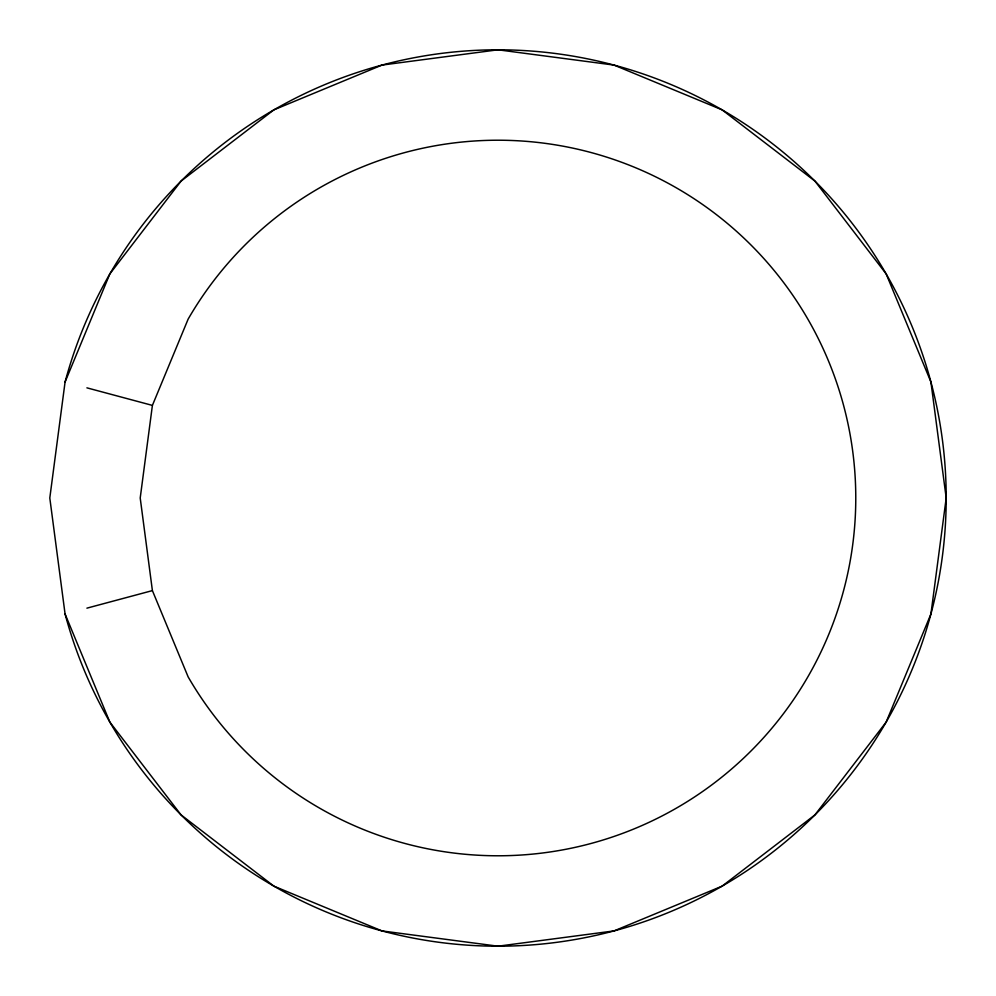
<?xml version="1.0" encoding="UTF-8"?>
<svg xmlns="http://www.w3.org/2000/svg" width="996" height="996" viewBox="0 0 996 996"><rect width="100%" height="100%" fill="white"/><g stroke="black" fill="none" stroke-linecap="round" stroke-linejoin="round"><path stroke-width="1.49" d="M65.076 382.003L49.8 498L65.076 613.997L109.846 722.1L181.073 814.927L273.9 886.154L382.003 930.924L498 946.2L613.997 930.924L722.1 886.154L814.927 814.927L886.154 722.1L930.924 613.997L946.2 498L930.924 382.003L886.154 273.9L814.927 181.073L722.1 109.846L613.997 65.076L498 49.8L382.003 65.076L273.9 109.846L181.073 181.073L109.846 273.9L65.076 382.003A448.2 448.2 0 0 1 755.08 130.862A448.2 448.2 0 0 1 755.08 865.138A448.2 448.2 0 0 1 65.076 613.997M152.4 405.397L140.212 498L152.4 590.603L188.144 676.894A357.788 357.788 0 0 0 727.976 772.074A357.788 357.788 0 0 0 727.976 223.926A357.788 357.788 0 0 0 188.144 319.106L152.4 405.397L86.901 387.842M86.901 608.158L152.4 590.603"/></g></svg>
